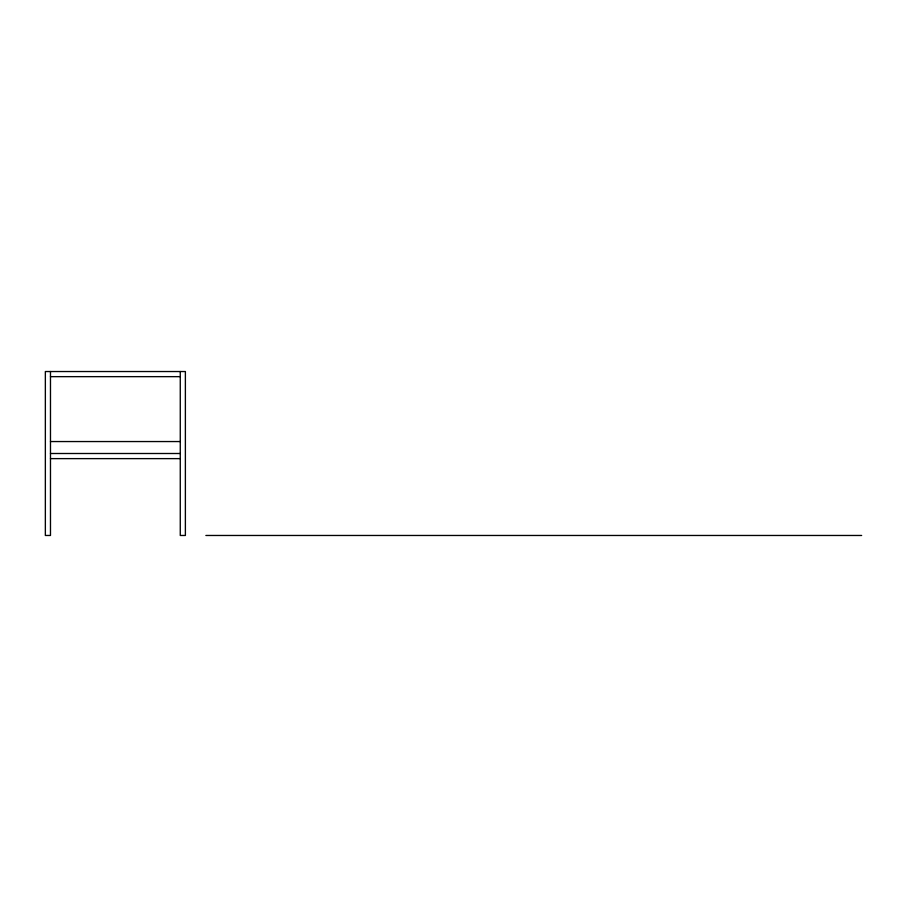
<?xml version="1.0" encoding="UTF-8"?>
<svg xmlns="http://www.w3.org/2000/svg" width="907" height="907" viewBox="0 0 907 907"><rect width="100%" height="100%" fill="white"/><g stroke="black" fill="none" stroke-linecap="round" stroke-linejoin="round"><path stroke-width="1.36" d="M50.475 376.654L180.266 376.654M50.475 441.55L180.266 441.55M50.475 453.5L180.266 453.5M50.475 458.625L180.266 458.625M205.878 535.47L861.65 535.47M180.266 371.53L180.266 535.47L185.379 535.47L185.379 371.53L45.35 371.53L45.35 535.47L50.475 535.47L50.475 371.53"/></g></svg>
